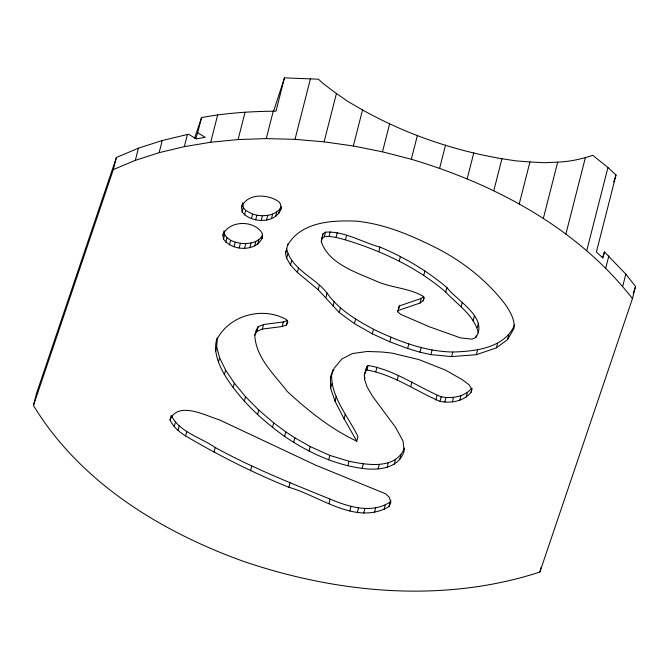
<?xml version="1.0" encoding="UTF-8"?>
<svg xmlns="http://www.w3.org/2000/svg" width="669" height="669" viewBox="0 0 669 669"><rect width="100%" height="100%" fill="white"/><g stroke="black" fill="none" stroke-linecap="round" stroke-linejoin="round"><path stroke-width="1" d="M262.173 238.641L262.39 233.715C254.922 219.725 228.639 219.95 222.919 235.245L223.53 239.067C231.909 251.385 257.088 252.221 262.641 236.818M471.612 388.296C464.42 397.052 451.801 398.757 441.197 396.826C416.996 386.531 394.601 370.024 368.117 365.466L366.863 366.52L364.337 374.724L364.53 379.264L367.055 386.782L372.416 396.081L395.421 427.148L402.997 440.971L404.185 450.965C398.816 468.81 377.684 470.608 362.138 468.4C334.074 464.545 307.865 452.227 284.601 436.405C261.119 419.597 239.561 399.376 224.424 374.581C218.345 363.719 213.135 351.192 216.898 338.639M215.502 351.208L216.664 346.651L217.425 337.862M397.679 311.729L398.189 310.516L420.048 303.015L423.092 300.757L424.121 298.491L423.109 296.258C409.236 288.138 392.009 287.896 377.232 281.607C357.606 272.684 328.822 264.439 321.296 241.626L322.951 233.924L325.51 232.168C344.66 230.989 362.004 242.32 379.984 247.078C404.151 257.18 426.83 270.627 446.892 287.503C456.459 300.523 489.098 317.8 475.751 337.536L471.929 339.15L460.556 337.887L429.322 326.756L400.656 314.338L397.679 311.729L399.351 305.959L421.211 298.458L423.494 296.76M322.951 233.924L321.296 241.626M280.612 210.4L281.08 207.532L280.303 203.794L278.956 201.804C268.227 193.96 246.995 192.789 241.501 207.29L242.17 212.056C251.276 223.705 277.117 224.065 281.306 207.666M364.337 374.724L365.7 371.078L366.955 370.024C393.439 374.581 415.834 391.089 440.035 401.383C450.998 403.432 463.935 401.367 471.16 392.151L471.678 389.065L469.103 384.817L462.078 379.54L445.261 369.999L419.045 359.621L392.009 353.107L381.974 351.994L367.164 351.484L352.438 353.541L341.8 359.01L334.241 368.184L330.478 377.868L330.62 388.237L335.018 401.224L344.075 418.794L356.811 441.206L357.974 436.648C348.256 416.302 330.536 397.093 331.64 373.302L330.478 377.868M287.402 245.699C300.649 221.656 332.242 220.126 356.569 221.163C385.929 224.132 413.258 236.216 439.29 249.47C465.365 263.335 488.914 282.293 506.525 306.109C510.698 312.816 515.021 320.234 514.009 328.454L507.554 339.618L496.415 347.821L476.353 354.712L451.6 356.585L430.895 354.612L419.981 352.203L407.647 348.499L389.784 341.8L372.324 333.814L354.428 323.645L339.258 312.565L318.21 289.744L297.354 272.383L290.53 265.033L286.658 258.276L285.538 253.467L287.862 244.051M170.035 419.931C178.121 400.522 205.726 415.875 218.997 419.68L315.668 465.156L385.536 493.764L389.35 497.284L390.888 502.469L388.965 506.584C356.134 525.951 319.807 495.921 288.866 487.275C253.158 472.874 218.746 455.489 185.597 435.937C179.2 431.873 173.254 426.973 170.035 419.931L171.197 415.374C179.802 432.467 200.583 437.309 215.217 447.544C252.088 467.782 291.224 483.277 330.118 499.107C348.49 506.809 371.922 514.152 390.127 502.026L390.897 500.379M33.45 405.464L36.552 393.305L116.414 157.449L138.441 148.175L162.233 140.523L187.42 134.477L188.633 134.277L196.151 138.851L205.207 137.346L197.698 132.771L201.57 117.577C226.08 112.969 251.067 111.372 275.971 111.179L284.467 77.863L318.394 79.185L323.553 83.876L335.261 92.698L347.821 101.42L362.523 109.95C405.272 133.842 452.236 150.065 500.454 158.494L515.632 160.836L530.467 162.015L544.616 162.718L558.239 162.107C570.063 161.622 581.629 159.021 592.843 155.35L607.937 167.501L616.015 175.035L596.397 252.012L602.92 258.008L604.475 251.929L625.816 274.131L635.55 286.457L632.448 298.617L539.866 572.037C443.831 603.363 338.288 593.562 243.775 561.458C160.886 531.679 80.113 482.282 33.45 405.464L113.312 169.6L116.414 157.449M113.312 169.6L135.339 160.334L138.441 148.175M135.339 160.334L159.138 152.674L162.233 140.523M159.138 152.674L184.326 146.636L187.42 134.477M184.326 146.636L210.71 142.254L217.693 114.867M210.71 142.254L238.089 139.57L245.088 112.124M222.919 235.245L224.082 230.688L224.684 234.51L223.53 239.067M174.258 426.73L175.42 422.172M225.821 242.303L226.983 237.746L224.684 234.51M178.021 430.451L179.183 425.894M229.467 244.879L230.629 240.322L226.983 237.746M241.501 207.29L242.663 202.732L243.332 207.499L242.17 212.056M185.597 435.937L186.76 431.38M234.05 246.744L235.212 242.186L230.629 240.322M244.519 215.017L245.682 210.459L243.332 207.499M238.089 139.57L266.262 138.6L273.27 111.113M273.688 110.912L284.467 77.863M239.226 247.839L240.388 243.273C248.5 244.135 258.56 243.014 262.7 234.894M251.452 218.646L252.614 214.088L245.682 210.459M244.628 248.115L245.791 243.558M218.412 362.264L219.574 357.706L216.664 346.651M255.667 219.783L256.829 215.217C265.451 216.631 276.891 215.267 281.306 206.688M249.888 247.538L251.051 242.981M254.638 246.058L255.801 241.501M261.236 220.344L262.399 215.786M224.424 374.581L225.587 370.024L219.574 357.706M257.707 244.327L258.87 239.77M266.58 219.934L267.742 215.368M271.472 218.629L272.626 214.072M214.055 452.11L215.217 447.544M266.262 138.6L295.004 139.353L310.508 78.516M275.611 216.539L276.774 211.981M233.172 387.719L234.334 383.161L225.587 370.024M278.747 213.762L279.91 209.205M254.797 335.228L255.959 330.67L258.117 326.798L263.553 324.507L283.347 321.956L287.545 320.526L286.382 325.084L282.184 326.514L262.39 329.064L256.955 331.356L254.797 335.228C255.842 357.865 274.499 374.657 287.344 391.541C308.325 410.908 330.846 428.954 356.811 441.206M256.955 331.356L258.117 326.798M262.39 329.064L263.553 324.507M244.344 401.216L245.506 396.658L234.334 383.161M285.538 253.467L286.7 248.91C291.517 269.565 314.84 277.401 327.049 293.039C338.514 309.521 356.184 319.899 373.486 329.248C398.356 341.215 424.807 351.459 452.762 352.028C475.124 351.359 504.669 348.24 514.67 324.758M286.658 258.276L287.821 253.718M290.53 265.033L291.692 260.475M295.004 139.353L324.105 141.82L336.44 93.434M257.573 414.604L258.736 410.047L245.506 396.658M282.184 326.514L283.347 321.956M297.354 272.383L298.516 267.826M250.574 470.742L251.736 466.184M272.534 427.424L273.696 422.867L258.736 410.047M321.789 238.482L324.348 236.726L325.51 232.168M324.348 236.726L329.073 236.366L330.235 231.809M324.105 141.82L353.341 145.984L362.523 109.95M318.21 289.744L319.364 285.186M284.601 436.405L285.763 431.848L273.696 422.867M329.073 236.366L336.064 237.395L337.226 232.837M325.887 297.605L327.049 293.039M293.674 442.368L294.837 437.81L285.763 431.848M478.302 332.911C474.497 315.408 457.228 304.546 445.73 292.06C416.787 267.174 381.698 250.967 345.43 239.837L346.592 235.279M332.995 306.327L334.149 301.769M288.866 487.275L290.028 482.717M339.258 312.565L340.412 308.008M353.341 145.984L382.484 151.813L389.642 123.715M309.019 451.107L310.182 446.549L294.837 437.81M330.62 388.237L331.782 383.68M354.428 323.645L355.59 319.088M335.018 401.224L336.181 396.667M378.821 251.636L379.984 247.078M328.646 459.954L329.809 455.397L310.182 446.549M344.075 418.794L345.237 414.228M632.448 298.617C577.648 228.338 495.537 184.318 411.318 159.264L417.397 135.422M328.956 503.665L330.118 499.107M372.324 333.814L373.486 329.248M365.7 371.078L366.863 366.52M364.53 379.264L364.99 377.441M366.955 370.024L368.117 365.466M399.259 261.01L400.422 256.453M347.855 465.825L349.017 461.259C367.248 464.963 395.722 469.881 404.469 448.079M375.794 371.713L376.956 367.156M389.784 341.8L390.947 337.243M398.189 310.516L399.351 305.959M349.87 510.89L351.033 506.333M362.138 468.4L363.3 463.843M439.625 168.279L445.529 145.106M357.321 512.546L358.484 507.988M423.761 275.252L424.924 270.694M397.177 380.109L398.339 375.552M363.693 513.14L364.856 508.582M407.647 348.499L408.809 343.941M420.048 303.015L421.211 298.458M378.161 468.919L379.323 464.361M423.092 300.757L424.021 297.111M374.515 512.211L375.677 507.654M387.142 467.472L388.304 462.915M410.783 386.557L411.945 381.999M419.981 352.203L421.144 347.646M394.208 464.328L395.371 459.762M467.179 178.79L473.786 152.9M383.973 509.795L385.135 505.237M399.794 459.327L400.957 454.769M388.965 506.584L390.127 502.026M445.73 292.06L446.892 287.503M430.895 354.612L432.057 350.054M435.845 400.095L436.999 395.538M461.167 306.728L462.329 302.171M440.035 401.383L441.197 396.826M451.6 356.585L452.762 352.028M493.789 190.724L501.959 158.645M444.801 402.061L445.964 397.503M452.353 401.96L453.515 397.403M473.142 320.802L474.304 316.245M477.298 327.693L478.452 323.135M459.82 400.204L460.983 395.647M475.751 337.536L476.219 335.713M476.353 354.712L477.515 350.155M466.209 397.102L467.372 392.544M471.16 392.151L472.088 388.497M519.236 203.978L529.948 161.948M496.415 347.821L497.577 343.264M507.554 339.618L508.716 335.06M543.328 218.454L557.695 162.099M565.89 234.05L585.4 157.524M586.746 250.641L607.937 167.501M605.738 268.093L608.832 255.943M539.866 572.037L541.062 567.362M622.714 286.29L625.816 274.131M194.537 138.358L201.57 117.577M195.683 138.709L197.698 132.771M613.674 181.96L616.015 175.035M602.468 257.858L604.475 251.929M633.209 293.373L635.55 286.457M332.016 372.34L333.145 369.439M286.382 325.084L287.846 321.772L286.558 319.648C262.658 306.051 228.564 315.166 216.438 340.462M235.212 242.186L240.388 243.273M382.484 151.813L411.318 159.264M336.064 237.395L345.43 239.837M252.614 214.088L256.829 215.217M329.809 455.397L349.017 461.259M365.5 370.166L365.608 372.892"/></g></svg>
